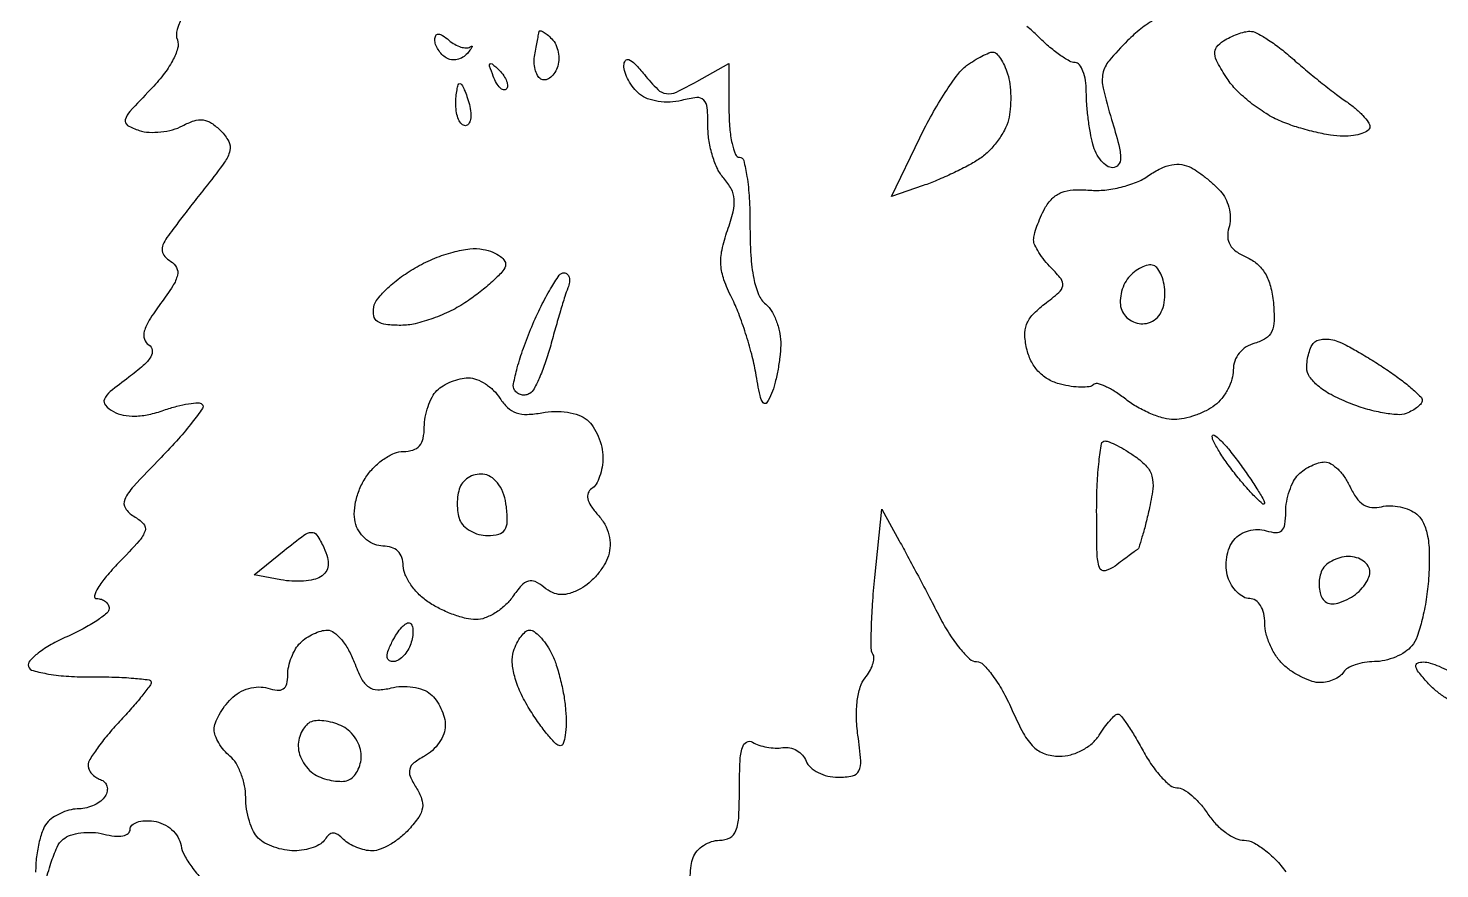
# Model space of a CAD drawing. Extents: x 0 to 102, y 0 to 135.
# Drawn here: x 79.46 to 90.83, y 23.88 to 30.65 of the extents above; entities that cross this region are included whole.
import ezdxf

# ---------------------------------------------------------------- set-up
doc = ezdxf.new("R2010")
doc.units = 0
doc.header["$MEASUREMENT"] = 0

msp = doc.modelspace()

# ---------------------------------------------------------------- linework, layer by layer
for points in [[(80.757973, 30.888356, 0.010041), (80.664408, 30.638429, 0.177981), (80.665606, 30.553682, -0.167952), (80.667916, 30.484981, -0.049447), (80.626465, 30.386394, -0.041283), (80.551974, 30.272532, -0.026986), (80.448939, 30.154059, 0.006682), (80.283673, 29.978925, 0.119114), (80.246366, 29.911588, 0.341325), (80.264867, 29.866454, 0.054201), (80.358339, 29.825201, 0.06414), (80.437876, 29.810791, 0.039896), (80.532786, 29.813509, 0.039493), (80.627639, 29.831488, 0.056342), (80.707202, 29.863159, -0.043818), (80.800386, 29.902976, -0.111754), (80.873109, 29.909807, -0.115747), (80.940107, 29.884635, -0.048921), (81.014808, 29.823277, -0.071332), (81.078903, 29.737724, -0.187782), (81.088615, 29.663039, -0.095974), (81.04514, 29.56906, -0.011623), (80.907061, 29.386632, 0.001891), (80.808605, 29.261684, 0.001946), (80.712031, 29.137169, 0.00188), (80.62912, 29.028566, 0.008264), (80.5815, 28.963492, 0.059373), (80.549659, 28.904735, 0.135475), (80.544233, 28.855017, 0.143844), (80.565059, 28.811499, 0.070346), (80.612587, 28.771607, -0.134074), (80.658952, 28.721481, -0.181425), (80.666331, 28.660762, -0.084391), (80.629204, 28.574492, -0.015466), (80.530018, 28.431275, 0.018227), (80.439215, 28.298601, 0.071906), (80.398943, 28.208462, 0.145839), (80.399767, 28.14516, 0.180564), (80.435663, 28.098904, -0.224109), (80.462908, 28.056981, -0.174469), (80.45143, 28.003156, -0.075133), (80.390936, 27.93214, -0.019658), (80.273839, 27.83823, 0.01129), (80.124616, 27.722604, 0.118482), (80.07798, 27.661654, 0.299452), (80.08606, 27.613018, 0.078673), (80.15124, 27.561672, 0.081825), (80.229372, 27.533424, 0.053094), (80.325352, 27.525966, 0.045514), (80.43581, 27.53923, 0.031249), (80.557402, 27.573268, -0.018969), (80.661395, 27.605152, -0.026788), (80.756229, 27.624969, -0.025511), (80.833007, 27.632783, -0.212048), (80.864892, 27.620508, -0.363184), (80.867798, 27.587814, -0.012423), (80.786008, 27.476324, -0.018112), (80.67466, 27.342504, -0.010987), (80.533924, 27.192096, 0.006744), (80.311993, 26.95891, 0.078294), (80.241996, 26.854574, 0.25632), (80.246734, 26.784161, 0.122378), (80.314668, 26.719822, -0.074779), (80.391858, 26.659423, -0.274713), (80.404932, 26.60133, -0.10567), (80.358911, 26.521948, -0.008455), (80.192322, 26.344153, 0.017111), (80.092421, 26.233763, 0.037133), (80.025348, 26.14121, 0.06967), (79.998091, 26.079137, 0.497146), (80.015004, 26.0568, -0.075994), (80.053667, 26.05089, -0.089297), (80.086474, 26.033747, -0.100738), (80.108405, 26.00825, -0.128084), (80.1162, 25.978321, -0.224184), (80.097914, 25.939587, -0.024219), (80.016379, 25.878854, -0.026014), (79.906562, 25.81306, -0.018063), (79.776385, 25.749915, 0.023731), (79.648381, 25.686022, 0.036702), (79.545307, 25.617932, 0.041399), (79.476216, 25.554856, 0.276044), (79.466924, 25.511145, 0.250437), (79.503938, 25.476606, 0.023846), (79.628968, 25.449651, 0.025969), (79.790337, 25.431382, 0.017431), (79.975939, 25.426566, -0.009125), (80.15944, 25.424852, -0.015157), (80.313878, 25.4159, -0.008883), (80.438073, 25.402688, -0.380822), (80.454209, 25.384266, -0.160832), (80.444449, 25.355525, -0.007241), (80.379493, 25.27196, -0.01152), (80.297529, 25.174307, -0.007932), (80.200409, 25.067338, 0.014024), (80.103362, 24.957798, 0.018416), (80.021439, 24.852267, 0.016098), (79.960293, 24.76116, 0.140643), (79.947, 24.714838, 0.108422), (79.954434, 24.680957, 0.070172), (79.976251, 24.647078, 0.065494), (80.008512, 24.618337, 0.068912), (80.046579, 24.599507, -0.117017), (80.079663, 24.579007, -0.128568), (80.098614, 24.546467, -0.118107), (80.100072, 24.506545, -0.088972), (80.083886, 24.465557, -0.089299), (80.049245, 24.426981, -0.053249), (79.996641, 24.394397, -0.051094), (79.935286, 24.372273, -0.06107), (79.874327, 24.3648, 0.057991), (79.8105, 24.357372, 0.038945), (79.740484, 24.334979, 0.039073), (79.675154, 24.302161, 0.060518), (79.62552, 24.26328, 0.103492), (79.586398, 24.203456, 0.032538), (79.553822, 24.100998, 0.030933), (79.531482, 23.978888, 0.029783), (79.524, 23.853392, -0.037787)], [(88.538776, 30.722229, 0.031013), (88.423507, 30.642738, 0.029927), (88.317497, 30.548713, 0.020908), (88.168367, 30.38656, 0.126087), (88.118918, 30.284436, 0.109527), (88.12109, 30.164488, 0.014012), (88.188825, 29.914213, -0.009414), (88.24607, 29.710158, -0.058425), (88.261001, 29.602622, -0.171288), (88.243007, 29.547965, -0.232423), (88.197087, 29.5254, -0.15043), (88.151709, 29.539368, -0.068932), (88.105296, 29.581315, -0.059068), (88.0649, 29.642937, -0.050149), (88.037322, 29.71575, -0.022884), (88.017661, 29.80532, -0.011903), (88.000956, 29.918526, -0.011811), (87.989298, 30.035797, -0.017627), (87.985155, 30.13875, 0.03618), (87.978255, 30.227851, 0.054554), (87.958358, 30.303059, 0.071266), (87.929539, 30.354592, 0.233772), (87.895555, 30.3714, -0.131721), (87.848593, 30.38399, -0.022841), (87.770487, 30.434003, -0.023451), (87.682071, 30.502922, -0.019101), (87.593992, 30.584517, 0.029573), (87.506322, 30.662387, 0.041669)], [(84.796229, 23.826196, -0.032841), (84.801949, 23.907194, -0.057623), (84.818633, 23.972182, -0.090603), (84.850961, 24.025252, -0.066666), (84.903298, 24.070222, -0.065345), (84.966848, 24.100622, -0.079085), (85.032051, 24.111, 0.12642), (85.114237, 24.132117, 0.179318), (85.163136, 24.188673, 0.07796), (85.18668, 24.303375, 0.011712), (85.1922, 24.538993, -0.01107), (85.19682, 24.747614, -0.06012), (85.215298, 24.859015, -0.19777), (85.249685, 24.901979, -0.272869), (85.29795, 24.900654, 0.060103), (85.348446, 24.876872, 0.035584), (85.413066, 24.860444, 0.035142), (85.480892, 24.853121, 0.050041), (85.541335, 24.856915, -0.092403), (85.597689, 24.855698, -0.079092), (85.653245, 24.83455, -0.079042), (85.69952, 24.79718, -0.092083), (85.72903, 24.749053, 0.118781), (85.763393, 24.699132, 0.065206), (85.824928, 24.656921, 0.059251), (85.902653, 24.628314, 0.058642), (85.985195, 24.6186, 0.04884), (86.102142, 24.630051, 0.237048), (86.153214, 24.669746, 0.132637), (86.168208, 24.751751, 0.012612), (86.146019, 24.956191, -0.027281), (86.134427, 25.103019, -0.03713), (86.141064, 25.235662, -0.042788), (86.164261, 25.344638, -0.099694), (86.203653, 25.417785, 0.042653), (86.240086, 25.470194, 0.050938), (86.264628, 25.525089, 0.05883), (86.274669, 25.574339, 0.156045), (86.266712, 25.608944, -0.133607), (86.253177, 25.657861, -0.007395), (86.254854, 25.817906, -0.011007), (86.263965, 26.010452, -0.0078), (86.282309, 26.226), (86.337759, 26.7759), (86.478881, 26.5221, -0.003528), (86.54591, 26.399525, -0.001574), (86.632515, 26.237236, -0.001558), (86.723064, 26.064968, -0.002112), (86.803719, 25.90875, 0.023345), (86.882379, 25.771065, 0.03132), (86.966844, 25.654818, 0.032311), (87.045853, 25.57095, 0.18989), (87.101058, 25.5492, -0.20284), (87.155312, 25.526246, -0.033188), (87.230773, 25.437369, -0.031992), (87.310291, 25.314296, -0.023303), (87.383084, 25.1685, 0.019342), (87.479361, 24.971784, 0.074087), (87.560776, 24.862831, 0.113511), (87.650593, 24.807131, 0.082449), (87.767026, 24.7878, 0.065544), (87.859563, 24.799983, 0.055814), (87.951318, 24.835921, 0.056876), (88.031097, 24.890321, 0.075258), (88.088233, 24.957, -0.017814), (88.131988, 25.021805, -0.024521), (88.176083, 25.076497, -0.022736), (88.215581, 25.116985, -0.190326), (88.238912, 25.1262, -0.234316), (88.263232, 25.114141, -0.011448), (88.317543, 25.039221, -0.016581), (88.379016, 24.943566, -0.01101), (88.443384, 24.8301, 0.027156), (88.512621, 24.716739, 0.034697), (88.588793, 24.620979, 0.037182), (88.66113, 24.552893, 0.171865), (88.714472, 24.534, -0.134524), (88.766861, 24.519645, -0.041742), (88.834017, 24.471872, -0.038333), (88.903415, 24.40344, -0.033948), (88.96468, 24.3225, 0.046128), (89.029077, 24.241587, 0.045027), (89.107704, 24.173128, 0.048643), (89.188103, 24.12611, 0.108414), (89.256969, 24.111, -0.120575), (89.328559, 24.093481, -0.042323), (89.418613, 24.036446, -0.039054), (89.510897, 23.954317, -0.036694), (89.5914, 23.8572, 0.038466)], [(79.603944, 23.770243, -0.025065), (79.647387, 23.927658, -0.025323), (79.69704, 24.055662, -0.114853), (79.745105, 24.118971, -0.094594), (79.804535, 24.151755, -0.046911), (79.888844, 24.17076, -0.044259), (79.982947, 24.174479, -0.049277), (80.072801, 24.161135, 0.032562), (80.160526, 24.145099, 0.074118), (80.22768, 24.147267, 0.12597), (80.269492, 24.166485, 0.226069), (80.2854, 24.199872, -0.212625), (80.3001, 24.232876, -0.100847), (80.341061, 24.256974, -0.072212), (80.402333, 24.26854, -0.046061), (80.474886, 24.264934, -0.073161), (80.552287, 24.242024, -0.073782), (80.619564, 24.197837, -0.076652), (80.669064, 24.137783, -0.089767), (80.694855, 24.0687, 0.079386), (80.722014, 23.991107, 0.032471), (80.781506, 23.896226, 0.031108), (80.85994, 23.800642, 0.034644)]]:
    msp.add_lwpolyline(points, format="xyb")
for points in [[(82.852334, 30.551693, 0.043033), (82.89994, 30.518653, 0.054147), (82.949076, 30.497149, 0.064341), (82.992456, 30.489443, 0.170249), (83.022239, 30.498329, -0.104625), (83.035431, 30.5042, -0.602896), (83.039158, 30.499738, -0.065134), (83.027718, 30.479723, -0.011454), (83.000676, 30.445746, -0.084222), (82.963964, 30.414344, -0.082027), (82.918619, 30.396449, -0.085879), (82.871804, 30.394536, -0.106167), (82.830771, 30.409144, -0.062998), (82.79559, 30.437559, -0.051521), (82.765817, 30.475716, -0.053366), (82.745556, 30.517337, -0.086816), (82.7388, 30.555952, -0.114277), (82.746455, 30.589006, -0.296551), (82.766492, 30.600992, -0.137229), (82.800558, 30.59007, -0.027438)], [(83.680633, 30.563207, -0.088502), (83.713342, 30.516293, -0.062791), (83.732766, 30.455002, -0.061469), (83.736625, 30.389316, -0.075723), (83.723531, 30.329424, -0.059894), (83.697528, 30.280206, -0.090737), (83.663332, 30.246098, -0.120122), (83.626673, 30.23213, -0.171276), (83.592933, 30.239474, -0.129925), (83.565262, 30.268656, -0.063412), (83.546394, 30.316763, -0.056478), (83.538511, 30.375124, -0.052717), (83.543562, 30.435186, 0.000488), (83.554869, 30.494532, 0.000576), (83.565445, 30.550692, 0.000502), (83.574272, 30.59813, 0.003641), (83.578327, 30.62097, -0.418094), (83.588308, 30.627951, -0.083279), (83.61105, 30.619706, -0.045875), (83.643379, 30.597317, -0.022012)], [(89.303291, 30.623905, -0.125975), (89.35356, 30.611782, -0.020532), (89.44089, 30.560809, -0.021508), (89.540792, 30.490629, -0.017475), (89.641691, 30.407293, 0.007377), (89.749725, 30.314333, 0.005542), (89.871209, 30.215143, 0.005604), (89.987606, 30.124355, 0.012806), (90.07785, 30.059163, -0.024787), (90.150724, 30.003815, -0.030896), (90.212285, 29.9452, -0.03209), (90.256311, 29.891197, -0.156206), (90.2682, 29.85407, -0.247675), (90.253033, 29.825329, -0.065946), (90.205274, 29.801193, -0.050917), (90.136039, 29.784654, -0.033198), (90.053983, 29.7792, -0.04076), (89.951659, 29.787555, -0.017957), (89.818444, 29.814401, -0.017633), (89.678461, 29.853147, -0.022625), (89.552963, 29.899034, -0.040718), (89.432322, 29.961408, -0.028288), (89.306951, 30.049991, -0.028638), (89.195561, 30.149464, -0.051183), (89.11822, 30.244654, -0.017069), (89.041429, 30.371062, -0.105429), (89.018961, 30.443262, -0.192821), (89.034794, 30.496443, -0.084246), (89.090489, 30.546525, -0.029481), (89.143307, 30.575746, -0.024412), (89.202587, 30.60064, -0.025096), (89.259328, 30.618103, -0.058669)], [(83.256898, 30.30936, -0.043285), (83.293665, 30.26594, -0.063152), (83.317229, 30.221758, -0.082976), (83.3249, 30.18357, -0.20742), (83.314661, 30.157661, -0.278911), (83.291973, 30.152075, -0.120343), (83.264246, 30.168776, -0.070189), (83.235087, 30.207214, -0.036269), (83.209539, 30.262001, -0.008399), (83.180261, 30.342956, -0.286372), (83.18467, 30.361994, -0.400052), (83.201016, 30.362391, -0.011214)], [(84.426283, 30.275022, 0.023392), (84.534459, 30.155669, 0.165743), (84.60355, 30.121507, 0.144473), (84.683959, 30.134174, 0.016421), (84.849283, 30.219415), (85.1076, 30.36353), (85.1076, 29.986765, 0.021166), (85.113716, 29.84236, 0.03407), (85.132451, 29.720675, 0.037546), (85.159343, 29.632474, 0.309283), (85.1922, 29.61, -0.344), (85.225975, 29.583644, -0.0225), (85.252334, 29.453965, -0.024672), (85.270827, 29.280488, -0.014218), (85.2768, 29.070459, 0.014066), (85.283895, 28.818318, 0.034525), (85.307053, 28.634436, 0.048232), (85.345971, 28.50435, 0.123367), (85.4037, 28.4256, -0.085789), (85.451907, 28.369163, -0.045551), (85.491576, 28.285921, -0.043562), (85.517547, 28.190829, -0.051617), (85.524654, 28.097991, -0.023825), (85.517391, 28.000525, -0.016499), (85.500321, 27.891296, -0.016676), (85.476897, 27.787212, -0.032553), (85.450168, 27.7065, -0.050459), (85.411988, 27.634173, -0.517188), (85.383437, 27.633327, -0.111825), (85.357517, 27.690887, -0.006959), (85.32265, 27.8757, 0.020471), (85.290409, 28.024414, 0.013662), (85.241951, 28.191832, 0.013767), (85.185954, 28.351861, 0.026117), (85.130752, 28.476693, -0.030989), (85.067304, 28.624034, -0.070057), (85.04266, 28.742695, -0.069732), (85.051687, 28.86389, -0.030469), (85.095485, 29.019413, 0.02254), (85.140867, 29.171291, 0.079108), (85.149749, 29.272664, 0.106161), (85.12585, 29.355147, 0.060578), (85.065769, 29.440282, -0.073541), (85.01689, 29.513482, -0.035306), (84.975815, 29.618963, -0.034041), (84.947778, 29.73726, -0.041186), (84.9384, 29.850923, 0.018922), (84.932425, 30.008742, 0.176946), (84.904772, 30.069691, 0.230542), (84.848581, 30.089658, 0.033552), (84.725801, 30.067465, -0.050754), (84.633097, 30.053976, -0.048233), (84.537933, 30.059056, -0.051243), (84.452068, 30.081175, -0.084755), (84.387401, 30.118512, -0.052089), (84.339264, 30.167761, -0.042521), (84.298554, 30.229236, -0.044155), (84.270705, 30.293019, -0.081032), (84.2616, 30.348831, -0.154629), (84.27399, 30.387937, -0.358945), (84.30166, 30.395532, -0.098427), (84.350536, 30.360818, -0.016869)], [(87.233069, 30.456, -0.199915), (87.26095, 30.444388, -0.046946), (87.293715, 30.404504, -0.041205), (87.325539, 30.347816, -0.03047), (87.351438, 30.280694, -0.04583), (87.369244, 30.19944, -0.026522), (87.376356, 30.099599, -0.02633), (87.372836, 29.997835, -0.039692), (87.358133, 29.910375, -0.063053), (87.325504, 29.82671, -0.037235), (87.267358, 29.736434, -0.03669), (87.19469, 29.653581, -0.051324), (87.117844, 29.592085, -0.021675), (87.026313, 29.538579, -0.011232), (86.907799, 29.479391, -0.011146), (86.783084, 29.423931, -0.016621), (86.671493, 29.381557), (86.416487, 29.294306), (86.644644, 29.76637, -0.014955), (86.742911, 29.955069, -0.016399), (86.84948, 30.131721, -0.016008), (86.949928, 30.276166, -0.075085), (87.02157, 30.347217, -0.018303), (87.083127, 30.38886, -0.020781), (87.145065, 30.424045, -0.020497), (87.199642, 30.449345, -0.098587)], [(82.940433, 30.2022, -0.269386), (82.955413, 30.193498, -0.023188), (82.976336, 30.152497, -0.025621), (82.997806, 30.097836, -0.016817), (83.017113, 30.033, -0.040966), (83.028501, 29.968169, -0.070464), (83.025837, 29.913502, -0.106581), (83.010383, 29.877128, -0.24384), (82.98468, 29.8638, -0.206609), (82.955367, 29.876453, -0.082769), (82.930525, 29.913502, -0.063112), (82.91363, 29.968227, -0.043375), (82.908, 30.033, -0.018041), (82.910341, 30.097858, -0.029316), (82.917527, 30.152497, -0.029396), (82.927773, 30.192932, -0.326917)], [(88.828888, 29.525995, -0.030849), (88.890915, 29.487703, -0.018196), (88.960198, 29.434909, -0.018164), (89.025804, 29.376919, -0.029482), (89.076597, 29.322579, -0.071382), (89.11347, 29.262466, -0.051852), (89.136999, 29.187484, -0.052132), (89.144503, 29.109797, -0.075003), (89.133676, 29.041668, 0.086974), (89.123753, 28.967961, 0.125077), (89.142405, 28.905123, 0.105545), (89.19213, 28.851503, 0.049867), (89.274736, 28.804959, -0.07457), (89.361374, 28.75036, -0.08099), (89.425365, 28.674076, -0.070125), (89.468077, 28.57201, -0.040193), (89.491487, 28.440356, -0.026568), (89.497718, 28.29385, -0.103969), (89.478255, 28.20591, -0.148227), (89.429556, 28.150309, -0.075491), (89.343437, 28.113239, 0.076825), (89.272892, 28.082651, 0.082536), (89.216836, 28.03277, 0.084468), (89.180864, 27.968521, 0.085672), (89.1684, 27.89631, -0.073205), (89.157541, 27.822539, -0.047262), (89.12491, 27.742417, -0.046626), (89.077007, 27.668398, -0.063564), (89.02035, 27.612767, -0.047121), (88.950614, 27.569518, -0.030652), (88.863226, 27.532604, -0.030764), (88.77266, 27.506867, -0.050127), (88.693359, 27.497691, -0.071191), (88.609741, 27.508377, -0.031953), (88.50483, 27.544679, -0.030821), (88.396989, 27.597926, -0.03658), (88.302838, 27.661429, 0.024414), (88.218165, 27.721584, 0.037186), (88.138813, 27.764373, 0.041971), (88.074016, 27.787026, 0.265438), (88.041569, 27.778169, -0.167864), (88.008931, 27.762291, -0.033895), (87.943569, 27.758865, -0.03231), (87.863361, 27.765293, -0.025337), (87.777728, 27.782228, -0.065585), (87.683025, 27.819713, -0.072158), (87.604639, 27.879541, -0.071154), (87.545662, 27.959968, -0.061266), (87.50789, 28.057849, -0.049112), (87.490531, 28.174477, -0.103703), (87.50477, 28.264389, -0.098786), (87.554607, 28.343765, -0.041765), (87.648795, 28.42801, 0.017457), (87.764154, 28.521518, 0.168982), (87.794995, 28.575393, 0.21554), (87.781706, 28.629823, 0.030348), (87.703193, 28.718492, -0.0269), (87.648771, 28.779108, -0.029222), (87.602769, 28.843626, -0.030483), (87.570326, 28.90301, -0.110213), (87.561, 28.944805, -0.067297), (87.566879, 28.988286, -0.018695), (87.587661, 29.05403, -0.018516), (87.617021, 29.127413, -0.018449), (87.651761, 29.198513, -0.073797), (87.709857, 29.27675, -0.10073), (87.782926, 29.325038, -0.08224), (87.880475, 29.346756, -0.035239), (88.014369, 29.344681, 0.047733), (88.133986, 29.345812, 0.034484), (88.265428, 29.368887, 0.034949), (88.389537, 29.408998, 0.057199), (88.486587, 29.461607, -0.038105), (88.584318, 29.519506, -0.068289), (88.672653, 29.549005, -0.082436), (88.753525, 29.550739, -0.087303)], [(83.127496, 28.867777, -0.044725), (83.205844, 28.845394, -0.069909), (83.267049, 28.811379, -0.097339), (83.302531, 28.771722, -0.216431), (83.306865, 28.732311, -0.109787), (83.278294, 28.684153, -0.018927), (83.202298, 28.609153, -0.019805), (83.104564, 28.526609, -0.016561), (82.994717, 28.44675, -0.035082), (82.869007, 28.373875, -0.027377), (82.723603, 28.312315, -0.028073), (82.581181, 28.269874, -0.058437), (82.466286, 28.2564, -0.027738), (82.345144, 28.263126, -0.119422), (82.277792, 28.287607, -0.197255), (82.247392, 28.332529, -0.099241), (82.246865, 28.402161, -0.124545), (82.27875, 28.470231, -0.033499), (82.360981, 28.557996, -0.031766), (82.471004, 28.648333, -0.028194), (82.595927, 28.727977, -0.030413), (82.739309, 28.797308, -0.033115), (82.886078, 28.846497, -0.035987), (83.021119, 28.8718, -0.075687)], [(83.779842, 28.6794, -0.189049), (83.805192, 28.66946, -0.146036), (83.820417, 28.643677, -0.098195), (83.82229, 28.604362, -0.054619), (83.810037, 28.557791, 0.015449), (83.786339, 28.48983, 0.003423), (83.750176, 28.371995, 0.003554), (83.710273, 28.235196, 0.003419), (83.671787, 28.096063, -0.01612), (83.631122, 27.962369, -0.02045), (83.584646, 27.841974, -0.018923), (83.538671, 27.746097, -0.133851), (83.503747, 27.708692, -0.096003), (83.47107, 27.696312, -0.09718), (83.436282, 27.697113, -0.098626), (83.404783, 27.71093, -0.102159), (83.381441, 27.735627, -0.190376), (83.372412, 27.786013, -0.016391), (83.40302, 27.915742, -0.019791), (83.452256, 28.07265, -0.014027), (83.519286, 28.244607, -0.014027), (83.595249, 28.411209, -0.021011), (83.671598, 28.55168, -0.016901), (83.741012, 28.659103, -0.245597)], [(88.525447, 28.738618, 0.132727), (88.482028, 28.741132, 0.062176), (88.428367, 28.722736, 0.05518), (88.373375, 28.687897, 0.050823), (88.325633, 28.640995, 0.067002), (88.288624, 28.581824, 0.054539), (88.265363, 28.510713, 0.056274), (88.258546, 28.438983, 0.087402), (88.270379, 28.378125, 0.097896), (88.301273, 28.329022, 0.082083), (88.350322, 28.291715, 0.080602), (88.409656, 28.271684, 0.08898), (88.470194, 28.272456, 0.105044), (88.531674, 28.298418, 0.098525), (88.578949, 28.347615, 0.085168), (88.608538, 28.417766, 0.057367), (88.6185, 28.504309, 0.042846), (88.611625, 28.584386, 0.051735), (88.591166, 28.656995, 0.060111), (88.561144, 28.712196, 0.159034)], [(90.009981, 28.127492, -0.03263), (90.078218, 28.096512, -0.008533), (90.183322, 28.03793, -0.008633), (90.300995, 27.966943, -0.008737), (90.415672, 27.892211, -0.012583), (90.520829, 27.817108, -0.018128), (90.609617, 27.745073, -0.014047), (90.677836, 27.682034, -0.199102), (90.690622, 27.652101, -0.17712), (90.682017, 27.627774, -0.050242), (90.653015, 27.599094, -0.043906), (90.611281, 27.57105, -0.034387), (90.561787, 27.548042, -0.110001), (90.490275, 27.537432, -0.027081), (90.371722, 27.552448, -0.026413), (90.234571, 27.584987, -0.023717), (90.096487, 27.632777, -0.028435), (89.955869, 27.698542, -0.050324), (89.849917, 27.770235, -0.065692), (89.782705, 27.843232, -0.154451), (89.7606, 27.913086, -0.036129), (89.764955, 27.973279, -0.03401), (89.77794, 28.033478, -0.035853), (89.796941, 28.08519, -0.090648), (89.819631, 28.118031, -0.126055), (89.851768, 28.13706, -0.058608), (89.899897, 28.14516, -0.052683), (89.955371, 28.142072, -0.050058)], [(83.008803, 27.8334, -0.090688), (83.074321, 27.821418, -0.052824), (83.145876, 27.785313, -0.050495), (83.212253, 27.732317, -0.059541), (83.2626, 27.669698, 0.065338), (83.32416, 27.594918, 0.105595), (83.394536, 27.552622, 0.091941), (83.483186, 27.539461, 0.040374), (83.601507, 27.553331, -0.045743), (83.702964, 27.564124, -0.043297), (83.806623, 27.556649, -0.046168), (83.898878, 27.533014, -0.087638), (83.96529, 27.495174, -0.075471), (84.013981, 27.440482, -0.044515), (84.055061, 27.363052, -0.04339), (84.083025, 27.276377, -0.0564), (84.0924, 27.193534, -0.042024), (84.085734, 27.114369, -0.043933), (84.06593, 27.038645, -0.048087), (84.03689, 26.976915, -0.120936), (84.002289, 26.941694, 0.163806), (83.973582, 26.907088, 0.151318), (83.970465, 26.860918, 0.091558), (83.996372, 26.802206, 0.034365), (84.052214, 26.731264, -0.056639), (84.107154, 26.654697, -0.064835), (84.14053, 26.571077, -0.067801), (84.150462, 26.485002, -0.071827), (84.136596, 26.401173, -0.060312), (84.102966, 26.327419, -0.038336), (84.047682, 26.250781, -0.038143), (83.980802, 26.182878, -0.056395), (83.912063, 26.135439, -0.044318), (83.825772, 26.098669, -0.090323), (83.753019, 26.088855, -0.099453), (83.6861, 26.105539, -0.062618), (83.617943, 26.149, 0.06337), (83.54798, 26.193465, 0.187413), (83.492176, 26.197325, 0.136773), (83.436871, 26.161616, 0.028656), (83.364753, 26.070271, -0.05475), (83.303411, 26.000387, -0.0468), (83.225223, 25.94126, -0.049091), (83.142851, 25.900875, -0.089672), (83.069426, 25.8876, -0.060445), (82.990511, 25.897175, -0.026791), (82.889961, 25.927735, -0.02604), (82.785641, 25.971926, -0.03183), (82.693523, 26.02423, -0.048397), (82.613752, 26.088311, -0.045972), (82.546254, 26.167569, -0.049406), (82.499981, 26.249364, -0.104401), (82.485, 26.32033, 0.081532), (82.47398, 26.387461, 0.118668), (82.442166, 26.438021, 0.116725), (82.390372, 26.469105, 0.077185), (82.321501, 26.4798, -0.095946), (82.254641, 26.492749, -0.072127), (82.189725, 26.53049, -0.06983), (82.136307, 26.586611, -0.078654), (82.102985, 26.653142, -0.079439), (82.090398, 26.737113, -0.049917), (82.101269, 26.835983, -0.046634), (82.133279, 26.938567, -0.046128), (82.183835, 27.033842, -0.050871), (82.248203, 27.113166, -0.046905), (82.32892, 27.180289, -0.05009), (82.41303, 27.226224, -0.100277), (82.48695, 27.2412, 0.075999), (82.563021, 27.25283, 0.140253), (82.614871, 27.286956, 0.124576), (82.644618, 27.346676, 0.053616), (82.6542, 27.43578, -0.045545), (82.66168, 27.517729, -0.037078), (82.684022, 27.603024, -0.038434), (82.716784, 27.679, -0.075503), (82.75572, 27.73188, -0.061965), (82.805655, 27.770765, -0.039113), (82.87194, 27.803578, -0.038842), (82.943335, 27.825964, -0.056608)], [(88.134376, 27.3258, -0.101008), (88.170466, 27.318434, -0.017737), (88.233528, 27.288889, -0.018595), (88.306042, 27.248252, -0.015759), (88.379548, 27.200146, -0.052336), (88.471101, 27.120559, -0.125205), (88.514062, 27.042204, -0.095821), (88.520376, 26.939398, -0.023032), (88.490369, 26.770444, -0.007199), (88.462023, 26.652685, -0.010734), (88.433553, 26.550646, -0.00604), (88.406964, 26.466378, -0.179356), (88.393248, 26.449159, 0.0216), (88.375256, 26.437206, 0.001756), (88.329596, 26.403697, 0.002359), (88.275435, 26.36326, 0.001812), (88.21665, 26.318602, -0.110359), (88.13653, 26.281521, -0.383428), (88.091061, 26.307473, -0.07554), (88.071755, 26.420567, -0.004572), (88.0686, 26.765541, -0.011019), (88.073335, 26.980345, -0.0182), (88.087922, 27.161224, -0.012544), (88.10829, 27.303744, -0.366093)], [(89.2107, 27.1566, -0.00793), (89.291509, 27.043353, -0.011381), (89.359178, 26.940327, -0.007372), (89.4121, 26.852766, -0.149481), (89.419158, 26.822914, -0.615012), (89.407102, 26.817768, -0.018941), (89.355898, 26.864264, -0.01805), (89.288155, 26.935599, -0.009213), (89.208078, 27.0297, -0.014135), (89.128385, 27.132731, -0.017928), (89.061028, 27.232413, -0.016109), (89.011089, 27.318396, -0.122787), (88.99962, 27.363386, -0.594265), (89.015506, 27.37214, -0.051649), (89.061452, 27.335596, -0.027613), (89.129451, 27.261193, -0.012405)], [(83.140394, 27.056379, 0.088228), (83.079887, 27.05707, 0.080224), (83.020644, 27.037129, 0.081916), (82.971727, 27.000078, 0.098483), (82.940993, 26.951352, 0.053428), (82.924984, 26.891088, 0.035934), (82.919211, 26.820037, 0.036135), (82.923655, 26.749601, 0.057854), (82.938594, 26.6913, 0.107282), (82.970403, 26.642765, 0.066494), (83.025118, 26.601677, 0.062054), (83.093276, 26.57387, 0.065949), (83.164764, 26.5644, 0.061598), (83.253638, 26.575391, 0.189336), (83.302082, 26.609999, 0.143012), (83.321909, 26.675927, 0.030747), (83.315469, 26.796327, 0.050292), (83.294351, 26.892842, 0.069266), (83.255454, 26.972504, 0.081684), (83.202602, 27.028611, 0.116733)], [(89.906234, 27.1566, -0.141518), (89.955646, 27.142329, -0.054435), (90.012124, 27.097483, -0.048266), (90.066372, 27.032349, -0.042648), (90.109723, 26.95535, 0.047365), (90.160523, 26.867075, 0.098127), (90.218023, 26.812607, 0.117477), (90.284616, 26.789885, 0.087903), (90.36216, 26.796135, -0.067981), (90.432792, 26.804653, -0.048574), (90.512002, 26.79568, -0.048857), (90.587386, 26.77174, -0.07202), (90.646538, 26.73556, -0.114015), (90.700689, 26.664479, -0.060885), (90.733755, 26.558471, -0.043788), (90.747365, 26.412883, -0.018914), (90.741102, 26.218043, -0.020925), (90.722225, 26.049892, -0.022393), (90.689617, 25.887718, -0.022666), (90.64926, 25.751748, -0.08996), (90.606656, 25.676168, -0.07554), (90.55201, 25.627531, -0.044513), (90.474617, 25.586497, -0.043381), (90.387969, 25.558564, -0.056345), (90.305134, 25.5492, 0.039551), (90.226219, 25.542948, 0.04255), (90.151245, 25.524349, 0.046682), (90.090494, 25.497108, 0.126268), (90.0567, 25.4646, -0.096657), (90.026735, 25.432194, -0.052621), (89.979707, 25.404851, -0.049671), (89.92407, 25.386275, -0.055803), (89.868019, 25.38, -0.07755), (89.804733, 25.389875, -0.034695), (89.726243, 25.421129, -0.033284), (89.646172, 25.466428, -0.038563), (89.576911, 25.520012, -0.059994), (89.517683, 25.588173, -0.041706), (89.467646, 25.677172, -0.042003), (89.43351, 25.772204, -0.065317), (89.4222, 25.858412, 0.053886), (89.413655, 25.937466, 0.083462), (89.388129, 26.00103, 0.106945), (89.349034, 26.042041, 0.15017), (89.301001, 26.0568, -0.125394), (89.250562, 26.069652, -0.069623), (89.199251, 26.107695, -0.06239), (89.15487, 26.16381, -0.059373), (89.124811, 26.23006, -0.066149), (89.111441, 26.305581, -0.051193), (89.116387, 26.38907, -0.052309), (89.137775, 26.46757, -0.080727), (89.173355, 26.52807, -0.081603), (89.225352, 26.573238, -0.068336), (89.292274, 26.602797, -0.067974), (89.36505, 26.613329, -0.078992), (89.434144, 26.602909, 0.058849), (89.512278, 26.587901, 0.211894), (89.558914, 26.604682, 0.168259), (89.584414, 26.654341, 0.035262), (89.5914, 26.753279, -0.044383), (89.598883, 26.83741, -0.036785), (89.621221, 26.924549, -0.038235), (89.653976, 27.001822, -0.077163), (89.69292, 27.05508, -0.047775), (89.740006, 27.093936, -0.037579), (89.797458, 27.126778, -0.038738), (89.856064, 27.149291, -0.072457)], [(81.845135, 26.467513, -0.041305), (81.875008, 26.386736, -0.096394), (81.880104, 26.322739, -0.125962), (81.860927, 26.272301, -0.101164), (81.818516, 26.232375, -0.085993), (81.76297, 26.21006, -0.033551), (81.680825, 26.198202, -0.031985), (81.588218, 26.197059, -0.034333), (81.498427, 26.207908), (81.284193, 26.248861), (81.525046, 26.443045, -0.008185), (81.684284, 26.567182, -0.143344), (81.744967, 26.590095, -0.275635), (81.789836, 26.567774, -0.033631)], [(90.096345, 26.3952, 0.065932), (90.027121, 26.386032, 0.062048), (89.961124, 26.359113, 0.066492), (89.908145, 26.319337, 0.107307), (89.877348, 26.272351, 0.055666), (89.863372, 26.218777, 0.045218), (89.86019, 26.159481, 0.046897), (89.867523, 26.103608, 0.082525), (89.885138, 26.060622, 0.123678), (89.920103, 26.026642, 0.130763), (89.966245, 26.014122, 0.089598), (90.026521, 26.024705, 0.034731), (90.104134, 26.059548, 0.053557), (90.166887, 26.102333, 0.05158), (90.220006, 26.157963, 0.055843), (90.256266, 26.217415, 0.109459), (90.2682, 26.271277, 0.137502), (90.254953, 26.318535, 0.100201), (90.21772, 26.358799, 0.086106), (90.162026, 26.385905, 0.070408)], [(82.544606, 25.856194, -0.151036), (82.558734, 25.829424, -0.052443), (82.562305, 25.785431, -0.046305), (82.556188, 25.733092, -0.039402), (82.540407, 25.679749, -0.055897), (82.514536, 25.629823, -0.057995), (82.478521, 25.587549, -0.064425), (82.4383, 25.558796, -0.123616), (82.400079, 25.5492, -0.182858), (82.367225, 25.561631, -0.221298), (82.354161, 25.591543, -0.094233), (82.365555, 25.644556, -0.022949), (82.404278, 25.725646, -0.029601), (82.443786, 25.790001, -0.05298), (82.484452, 25.836778, -0.079772), (82.52002, 25.860598, -0.313805)], [(81.874769, 25.803, -0.167711), (81.926631, 25.785101, -0.053044), (81.98623, 25.727234, -0.046169), (82.04355, 25.643788, -0.037189), (82.089453, 25.545075, 0.028556), (82.149001, 25.411018, 0.121797), (82.206164, 25.345516, 0.157465), (82.278775, 25.323173, 0.058078), (82.386297, 25.337217, -0.053784), (82.47141, 25.349076, -0.045604), (82.562085, 25.343614, -0.047746), (82.644595, 25.322832, -0.087868), (82.704592, 25.288684, -0.065981), (82.750076, 25.239497, -0.044459), (82.7885, 25.173261, -0.044395), (82.814675, 25.101126, -0.064928), (82.8234, 25.034218, -0.092808), (82.810988, 24.967927, -0.057571), (82.773949, 24.897673, -0.05514), (82.719439, 24.834302, -0.064805), (82.655056, 24.788258, 0.03845), (82.569733, 24.733778, 0.167824), (82.536734, 24.684825, 0.167825), (82.54098, 24.625941, 0.03845), (82.587851, 24.536214, -0.051787), (82.632425, 24.445049, -0.130042), (82.639217, 24.371958, -0.110801), (82.609005, 24.297761, -0.032056), (82.531583, 24.200332, -0.039352), (82.461075, 24.133777, -0.03689), (82.379534, 24.077493, -0.039074), (82.299517, 24.038612, -0.093823), (82.235008, 24.0264, -0.055966), (82.174984, 24.03314, -0.038786), (82.109704, 24.053417, -0.039123), (82.049237, 24.083142, -0.062654), (82.003869, 24.118371, 0.047458), (81.95781, 24.156428, 0.150038), (81.919976, 24.168043, 0.181024), (81.886639, 24.155565, 0.075363), (81.855056, 24.118371, -0.116381), (81.819767, 24.083076, -0.049184), (81.75922, 24.053417, -0.045089), (81.685366, 24.033208, -0.044272), (81.608627, 24.0264, -0.046611), (81.52859, 24.033877, -0.037328), (81.44491, 24.056221, -0.038592), (81.370067, 24.088991, -0.074024), (81.31752, 24.12792, -0.084423), (81.278537, 24.182878, -0.037112), (81.245821, 24.266159, -0.035367), (81.223489, 24.361787, -0.0397), (81.216, 24.455961, 0.049508), (81.206624, 24.550417, 0.041871), (81.178723, 24.646879, 0.043782), (81.13775, 24.731104, 0.084651), (81.0891, 24.7878, -0.045898), (81.040545, 24.836263, -0.040787), (80.999477, 24.894639, -0.04303), (80.971271, 24.9537, -0.090127), (80.9622, 25.003616, -0.090309), (80.971656, 25.055542, -0.035928), (81.002096, 25.121551, -0.034087), (81.046042, 25.189804, -0.036315), (81.098015, 25.249929, -0.064724), (81.163524, 25.300366, -0.061953), (81.240706, 25.333281, -0.06438), (81.320608, 25.345422, -0.08257), (81.394115, 25.334871, 0.050163), (81.470517, 25.318818, 0.175761), (81.518602, 25.330643, 0.188703), (81.545847, 25.369734, 0.058986), (81.5544, 25.441979, -0.054646), (81.561846, 25.509908, -0.038654), (81.584221, 25.583375, -0.039128), (81.617029, 25.651096, -0.064102), (81.65592, 25.70148, -0.049849), (81.703408, 25.740338, -0.037976), (81.762084, 25.773178, -0.038937), (81.822462, 25.795664, -0.06978)], [(83.502924, 25.803, -0.161143), (83.538515, 25.791224, -0.041505), (83.58454, 25.75069, -0.037876), (83.632088, 25.693088, -0.03075), (83.67415, 25.624924, -0.04193), (83.712363, 25.536421, -0.018808), (83.748153, 25.414786, -0.018465), (83.776544, 25.282638, -0.023884), (83.792243, 25.159624, -0.021528), (83.796223, 25.049523, -0.035544), (83.788976, 24.956772, -0.040912), (83.773281, 24.889985, -0.325352), (83.749117, 24.8724, -0.202217), (83.714145, 24.887147, -0.018273), (83.649039, 24.959003, -0.021433), (83.575589, 25.05428, -0.01508), (83.500992, 25.167218, -0.029594), (83.428687, 25.30135, -0.04167), (83.381867, 25.428846, -0.048724), (83.362286, 25.542049, -0.0956), (83.372893, 25.632518, -0.037926), (83.399193, 25.697767, -0.048196), (83.43341, 25.752921, -0.056279), (83.469969, 25.791076, -0.175345)], [(90.699238, 25.546509, -0.067428), (90.755253, 25.537626, -0.028789), (90.826674, 25.511596, -0.02784), (90.900739, 25.474649, -0.03274), (90.96615, 25.431433, -0.021457), (91.022836, 25.384437, -0.027231), (91.07071, 25.336162, -0.027186), (91.105344, 25.292663, -0.155757), (91.1142, 25.264923, -0.198942), (91.105633, 25.244245, -0.085534), (91.080775, 25.226699, -0.065517), (91.043966, 25.214781, -0.045603), (91.000412, 25.2108, -0.105367), (90.946154, 25.222362, -0.036283), (90.875069, 25.260502, -0.034148), (90.800491, 25.315251, -0.033439), (90.7335, 25.38, -0.015304), (90.661049, 25.465157, -0.118403), (90.639004, 25.512148, -0.358415), (90.652453, 25.537645, -0.105325)], [(81.99855, 25.027192, 0.043585), (81.934092, 25.053531, 0.037846), (81.862926, 25.06983, 0.039666), (81.79587, 25.074546, 0.083996), (81.74475, 25.065418, 0.116675), (81.704298, 25.039112, 0.067465), (81.670064, 24.991881, 0.061604), (81.646885, 24.932015, 0.061667), (81.639, 24.868327, 0.082014), (81.649987, 24.801792, 0.05863), (81.68249, 24.733543, 0.058042), (81.730428, 24.673961, 0.075713), (81.78705, 24.633008, 0.043585), (81.851508, 24.606669, 0.037846), (81.922674, 24.59037, 0.039666), (81.98973, 24.585654, 0.083996), (82.04085, 24.594782, 0.116675), (82.081302, 24.621088, 0.067465), (82.115536, 24.668319, 0.061604), (82.138715, 24.728185, 0.061667), (82.1466, 24.791873, 0.082014), (82.135613, 24.858408, 0.05863), (82.10311, 24.926657, 0.058042), (82.055172, 24.986239, 0.075713)]]:
    msp.add_lwpolyline(points, format="xyb", close=True)

doc.saveas('drawing.dxf')
